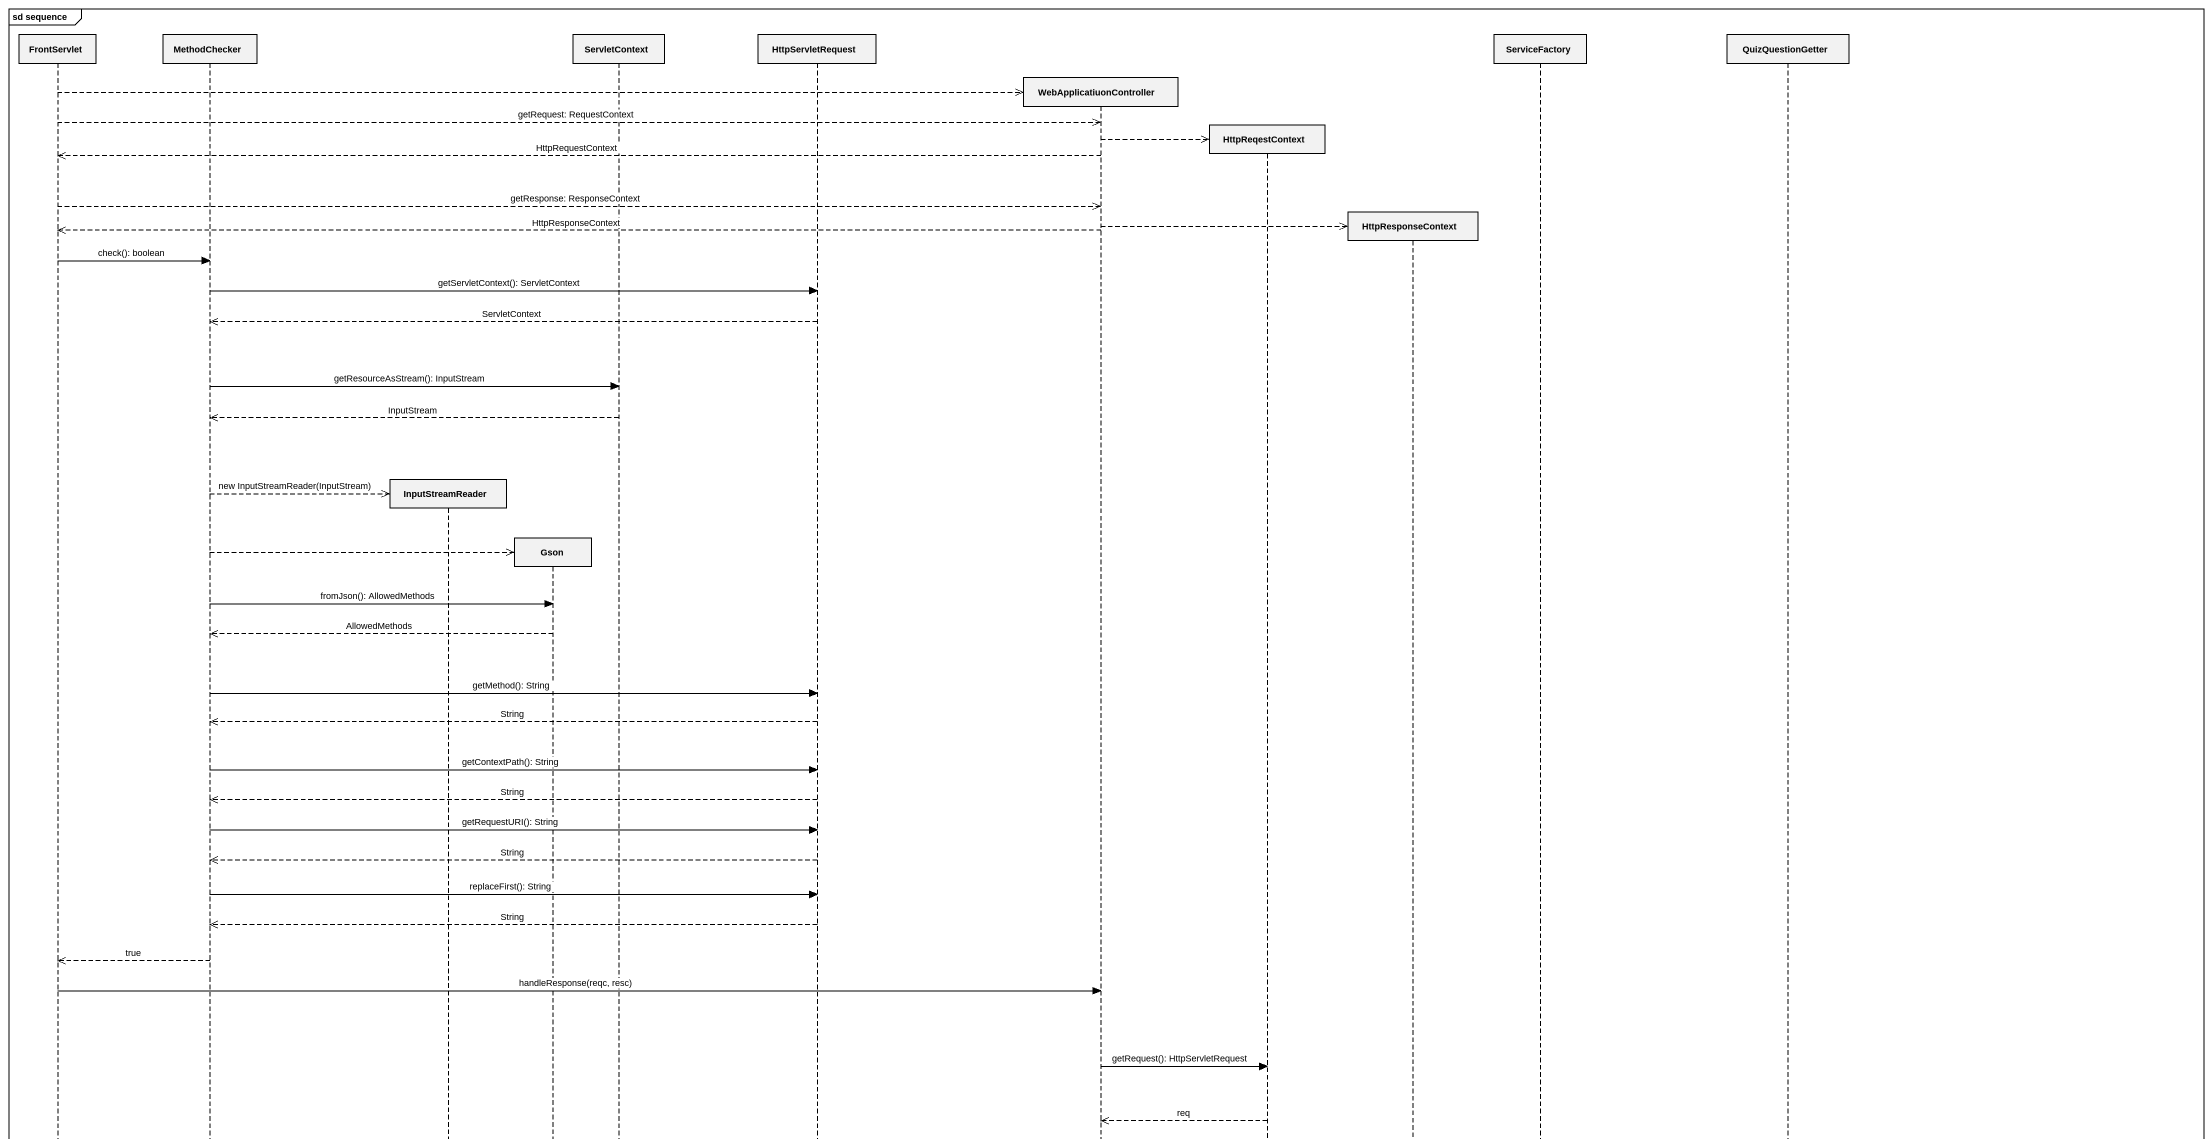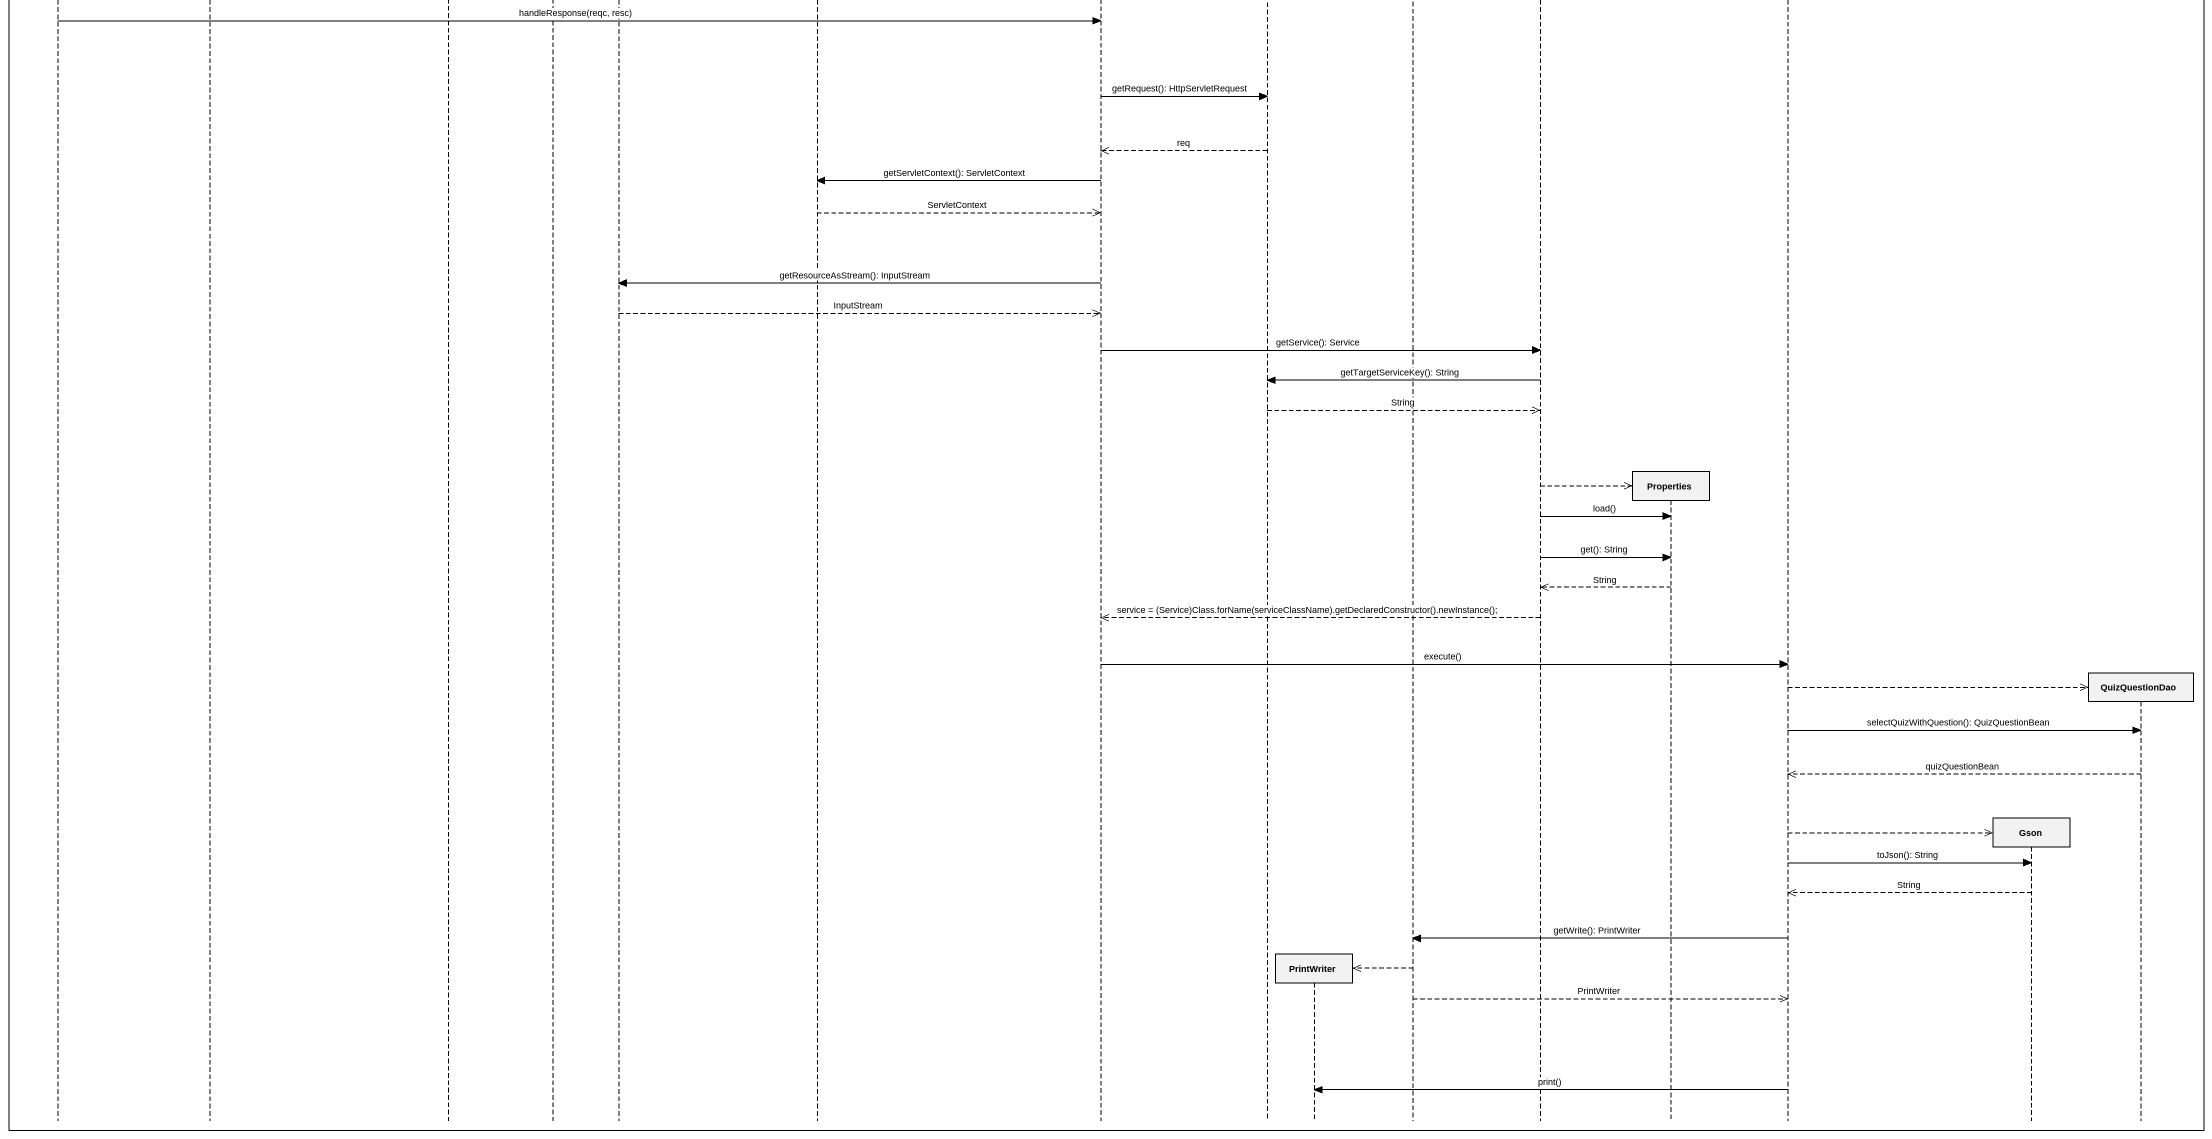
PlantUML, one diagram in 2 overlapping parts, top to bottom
@startuml
mainframe sd sequence
hide footbox
participant FrontServlet
participant MethodChecker
participant InputStreamReader
participant Gson
participant ServletContext
participant HttpServletRequest
participant WebApplicatiuonController
participant HttpReqestContext
participant PrintWriter
participant HttpResponseContext
participant ServiceFactory
participant Properties
participant QuizQuestionGetter
participant "Gson" as Gson_2
participant QuizQuestionDao

FrontServlet -->> WebApplicatiuonController **
FrontServlet -->> WebApplicatiuonController : getRequest: RequestContext
WebApplicatiuonController -->> HttpReqestContext **
WebApplicatiuonController -->> FrontServlet : HttpRequestContext
FrontServlet -->> WebApplicatiuonController : getResponse: ResponseContext
WebApplicatiuonController -->> HttpResponseContext **
WebApplicatiuonController -->> FrontServlet : HttpResponseContext
FrontServlet -> MethodChecker : check(): boolean
MethodChecker -> HttpServletRequest : getServletContext(): ServletContext
HttpServletRequest -->> MethodChecker : ServletContext
MethodChecker -> ServletContext : getResourceAsStream(): InputStream
ServletContext -->> MethodChecker : InputStream
MethodChecker -->> InputStreamReader ** : new InputStreamReader(InputStream)
MethodChecker -->> Gson **
MethodChecker -> Gson : fromJson(): AllowedMethods
Gson -->> MethodChecker : AllowedMethods
MethodChecker -> HttpServletRequest : getMethod(): String
HttpServletRequest -->> MethodChecker : String
MethodChecker -> HttpServletRequest : getContextPath(): String
HttpServletRequest -->> MethodChecker : String
MethodChecker -> HttpServletRequest : getRequestURI(): String
HttpServletRequest -->> MethodChecker : String
MethodChecker -> HttpServletRequest : replaceFirst(): String
HttpServletRequest -->> MethodChecker : String
MethodChecker -->> FrontServlet : true
FrontServlet -> WebApplicatiuonController : handleResponse(reqc, resc)
WebApplicatiuonController -> HttpReqestContext : getRequest(): HttpServletRequest
HttpReqestContext -->> WebApplicatiuonController : req
WebApplicatiuonController -> HttpServletRequest : getServletContext(): ServletContext
HttpServletRequest -->> WebApplicatiuonController : ServletContext
WebApplicatiuonController -> ServletContext : getResourceAsStream(): InputStream
ServletContext -->> WebApplicatiuonController : InputStream
WebApplicatiuonController -> ServiceFactory : getService(): Service
ServiceFactory -> HttpReqestContext : getTargetServiceKey(): String
HttpReqestContext -->> ServiceFactory : String
ServiceFactory -->> Properties **
ServiceFactory -> Properties : load()
ServiceFactory -> Properties : get(): String
Properties -->> ServiceFactory : String
ServiceFactory -->> WebApplicatiuonController : service = (Service)Class.forName(serviceClassName).getDeclaredConstructor().newInstance();
WebApplicatiuonController -> QuizQuestionGetter : execute()
QuizQuestionGetter -->> QuizQuestionDao **
QuizQuestionGetter -> QuizQuestionDao : selectQuizWithQuestion(): QuizQuestionBean
QuizQuestionDao -->> QuizQuestionGetter : quizQuestionBean
QuizQuestionGetter -->> Gson_2 **
QuizQuestionGetter -> Gson_2 : toJson(): String
Gson_2 -->> QuizQuestionGetter : String
QuizQuestionGetter -> HttpResponseContext : getWrite(): PrintWriter
HttpResponseContext -->> PrintWriter **
HttpResponseContext -->> QuizQuestionGetter : PrintWriter
QuizQuestionGetter -> PrintWriter : print()
@enduml
